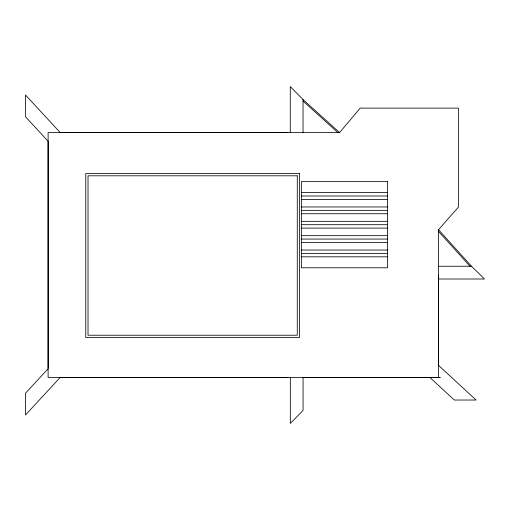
<?xml version="1.0" encoding="UTF-8"?>
<svg xmlns="http://www.w3.org/2000/svg" width="510" height="510" viewBox="0 0 510 510"><rect width="100%" height="100%" fill="white"/><g stroke="black" fill="none" stroke-linecap="round" stroke-linejoin="round"><path stroke-width="0.76" d="M303.826 377.419L440.245 377.604L48.112 377.419L48.112 132.575L339.583 132.575L360.232 108.114L458.375 108.114L458.375 207.187L438.504 229.704L438.504 377.419M48.112 368.743L25.5 393.229L25.5 414.993L60.199 377.419M48.112 141.818L48.112 367.984M301.359 192.608L387.498 192.608M301.359 195.993L387.498 195.993M301.359 199.384L387.498 199.384M301.359 206.964L387.498 206.964M301.359 210.349L387.498 210.349M301.359 213.741L387.498 213.741M301.359 221.321L387.498 221.321M301.359 224.706L387.498 224.706M301.359 228.097L387.498 228.097M301.359 235.677L387.498 235.677M301.359 239.062L387.498 239.062M301.359 242.454L387.498 242.454M301.359 250.034L387.498 250.034M301.359 253.425L387.498 253.425M301.359 256.81L387.498 256.81M438.504 266.245L471.508 266.245L484.5 279.002L438.504 279.002M438.504 275.202L438.504 364.58M290.286 132.581L290.286 86.585L303.042 99.577L339.583 132.575M303.042 101.101L337.9 132.575M438.504 365.332L476.085 400.031L454.321 400.031L429.834 377.419M60.199 132.575L25.5 95L25.5 116.764L48.112 141.251M438.504 229.704L471.508 266.245M438.504 231.387L469.984 266.245M303.042 99.577L303.042 132.581M303.074 377.419L303.074 410.422L290.317 423.415L290.317 377.419M287.869 132.575L61.704 132.575M287.869 377.419L61.704 377.419M299.536 173.54L85.769 173.54L85.769 337.48L299.536 337.48L299.536 173.54M297.279 175.797L88.026 175.797L88.026 335.223L297.279 335.223L297.279 175.797M387.498 181.636L301.359 181.636L301.359 267.782L387.498 267.782L387.498 181.636"/></g></svg>
